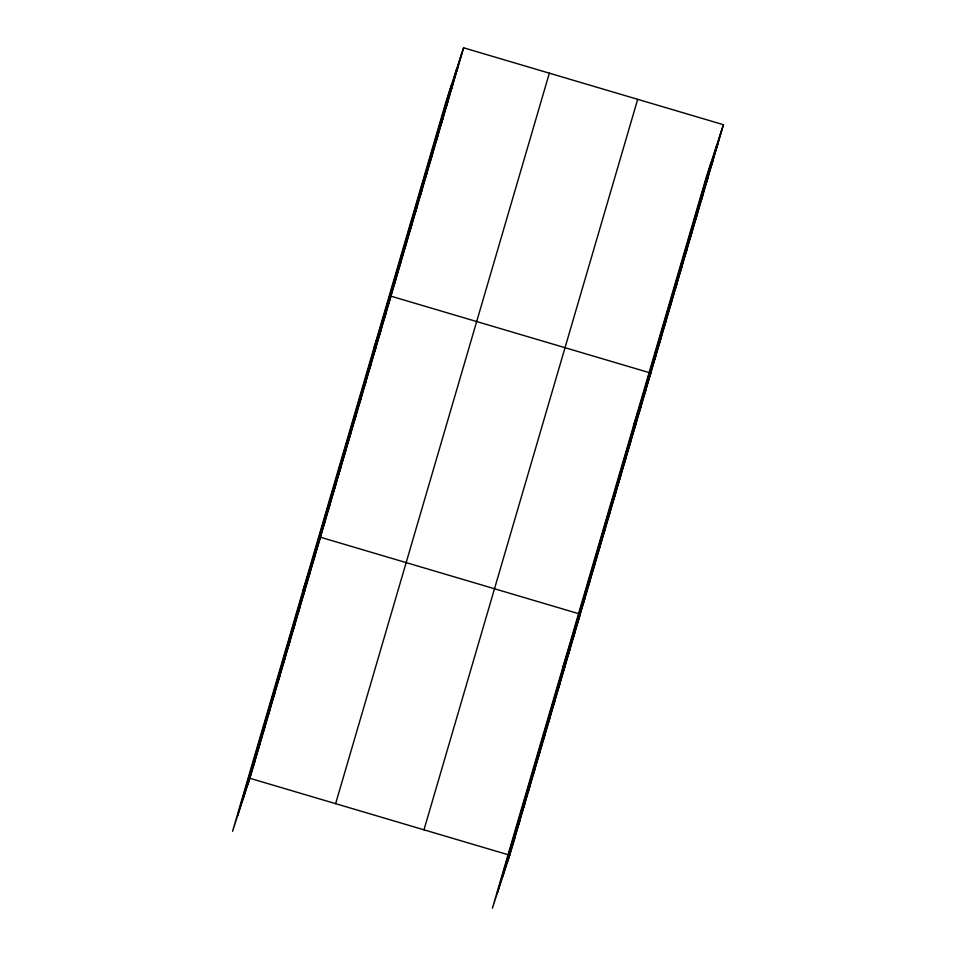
<?xml version="1.0" encoding="UTF-8"?>
<svg xmlns="http://www.w3.org/2000/svg" width="956" height="956" viewBox="0 0 956 956"><rect width="100%" height="100%" fill="white"/><g stroke="black" fill="none" stroke-linecap="round" stroke-linejoin="round"><path stroke-width="1.43" d="M237.638 815.767L451.34 85.275M242.86 799.766L456.574 69.274M247.939 784.243L461.652 53.751M463.6 47.8L446.273 100.798L232.559 831.29L249.886 778.292L463.6 47.8L723.441 124.71L509.727 855.202L492.4 908.2L706.114 177.708L723.441 124.71M335.628 803.673L549.341 73.182M423.974 829.82L637.688 99.328M497.479 892.677L711.192 162.185M502.713 876.676L716.426 146.184M507.779 861.153L721.493 130.661M456.454 71.497L458.402 65.546M451.268 89.231L453.216 83.28M446.082 106.976L448.029 101.025M440.883 124.71L442.831 118.759M435.697 142.456L437.645 136.505M430.511 160.19L432.459 154.239M425.312 177.936L427.26 171.984M420.126 195.681L422.074 189.718M414.94 213.415L416.888 207.464M409.742 231.161L411.689 225.21M404.555 248.895L406.503 242.944M399.369 266.64L401.317 260.689M394.183 284.374L396.119 278.423M373.605 349.167L390.932 296.169L650.785 373.079L633.458 426.077M383.954 319.34L385.889 313.389M378.911 336.56L380.858 330.609M373.88 353.78L375.816 347.817M368.837 370.988L370.785 365.037M363.794 388.208L365.742 382.257M358.763 405.428L360.711 399.477M353.72 422.648L355.668 416.697M348.689 439.868L350.637 433.916M343.646 457.088L345.594 451.136M338.615 474.307L340.563 468.356M333.572 491.527L335.52 485.576M328.541 508.747L330.477 502.784M323.498 525.955L325.446 520.004M303.088 590.234L320.403 537.224L578.822 613.716M313.425 560.395L315.372 554.444M308.382 577.615L310.33 571.664M303.351 594.835L305.299 588.884M298.308 612.055L300.256 606.104M293.277 629.275L295.225 623.324M288.234 646.495L290.182 640.544M283.203 663.715L285.151 657.752M278.16 680.923L280.108 674.972M273.129 698.143L275.065 692.192M268.086 715.363L270.034 709.412M263.055 732.583L264.991 726.632M258.012 749.803L259.96 743.852M252.97 767.023L254.917 761.072M716.307 148.407L718.255 142.456M711.121 166.141L713.057 160.19M705.922 183.887L707.87 177.936M700.736 201.62L702.684 195.669M695.55 219.366L697.486 213.415M690.352 237.1L692.299 231.149M685.165 254.846L687.113 248.895M679.979 272.591L681.915 266.628M674.781 290.325L676.728 284.374M669.594 308.071L671.542 302.12M664.408 325.805L666.344 319.854M659.21 343.551L661.158 337.599M654.024 361.284L655.971 355.333M643.794 396.25L645.742 390.299M638.763 413.47L640.699 407.507M633.72 430.69L635.668 424.727M628.69 447.898L630.625 441.947M623.647 465.118L625.594 459.167M618.604 482.338L620.552 476.387M613.573 499.558L615.521 493.607M608.53 516.778L610.478 510.827M603.499 533.998L605.447 528.047M598.456 551.218L600.404 545.267M593.425 568.438L595.361 562.486M588.382 585.658L590.33 579.695M583.351 602.866L585.287 596.914M562.929 667.145L580.256 614.134M573.265 637.305L575.213 631.354M568.234 654.525L570.182 648.574M563.192 671.745L565.139 665.794M558.161 688.965L560.108 683.014M553.118 706.185L555.066 700.234M548.087 723.405L550.035 717.454M543.044 740.625L544.992 734.662M538.013 757.833L539.949 751.882M532.97 775.053L534.918 769.102M527.939 792.273L529.875 786.322M522.896 809.493L524.844 803.542M517.853 826.713L519.801 820.762M512.822 843.933L514.77 837.982M249.886 778.292L509.727 855.202"/></g></svg>
